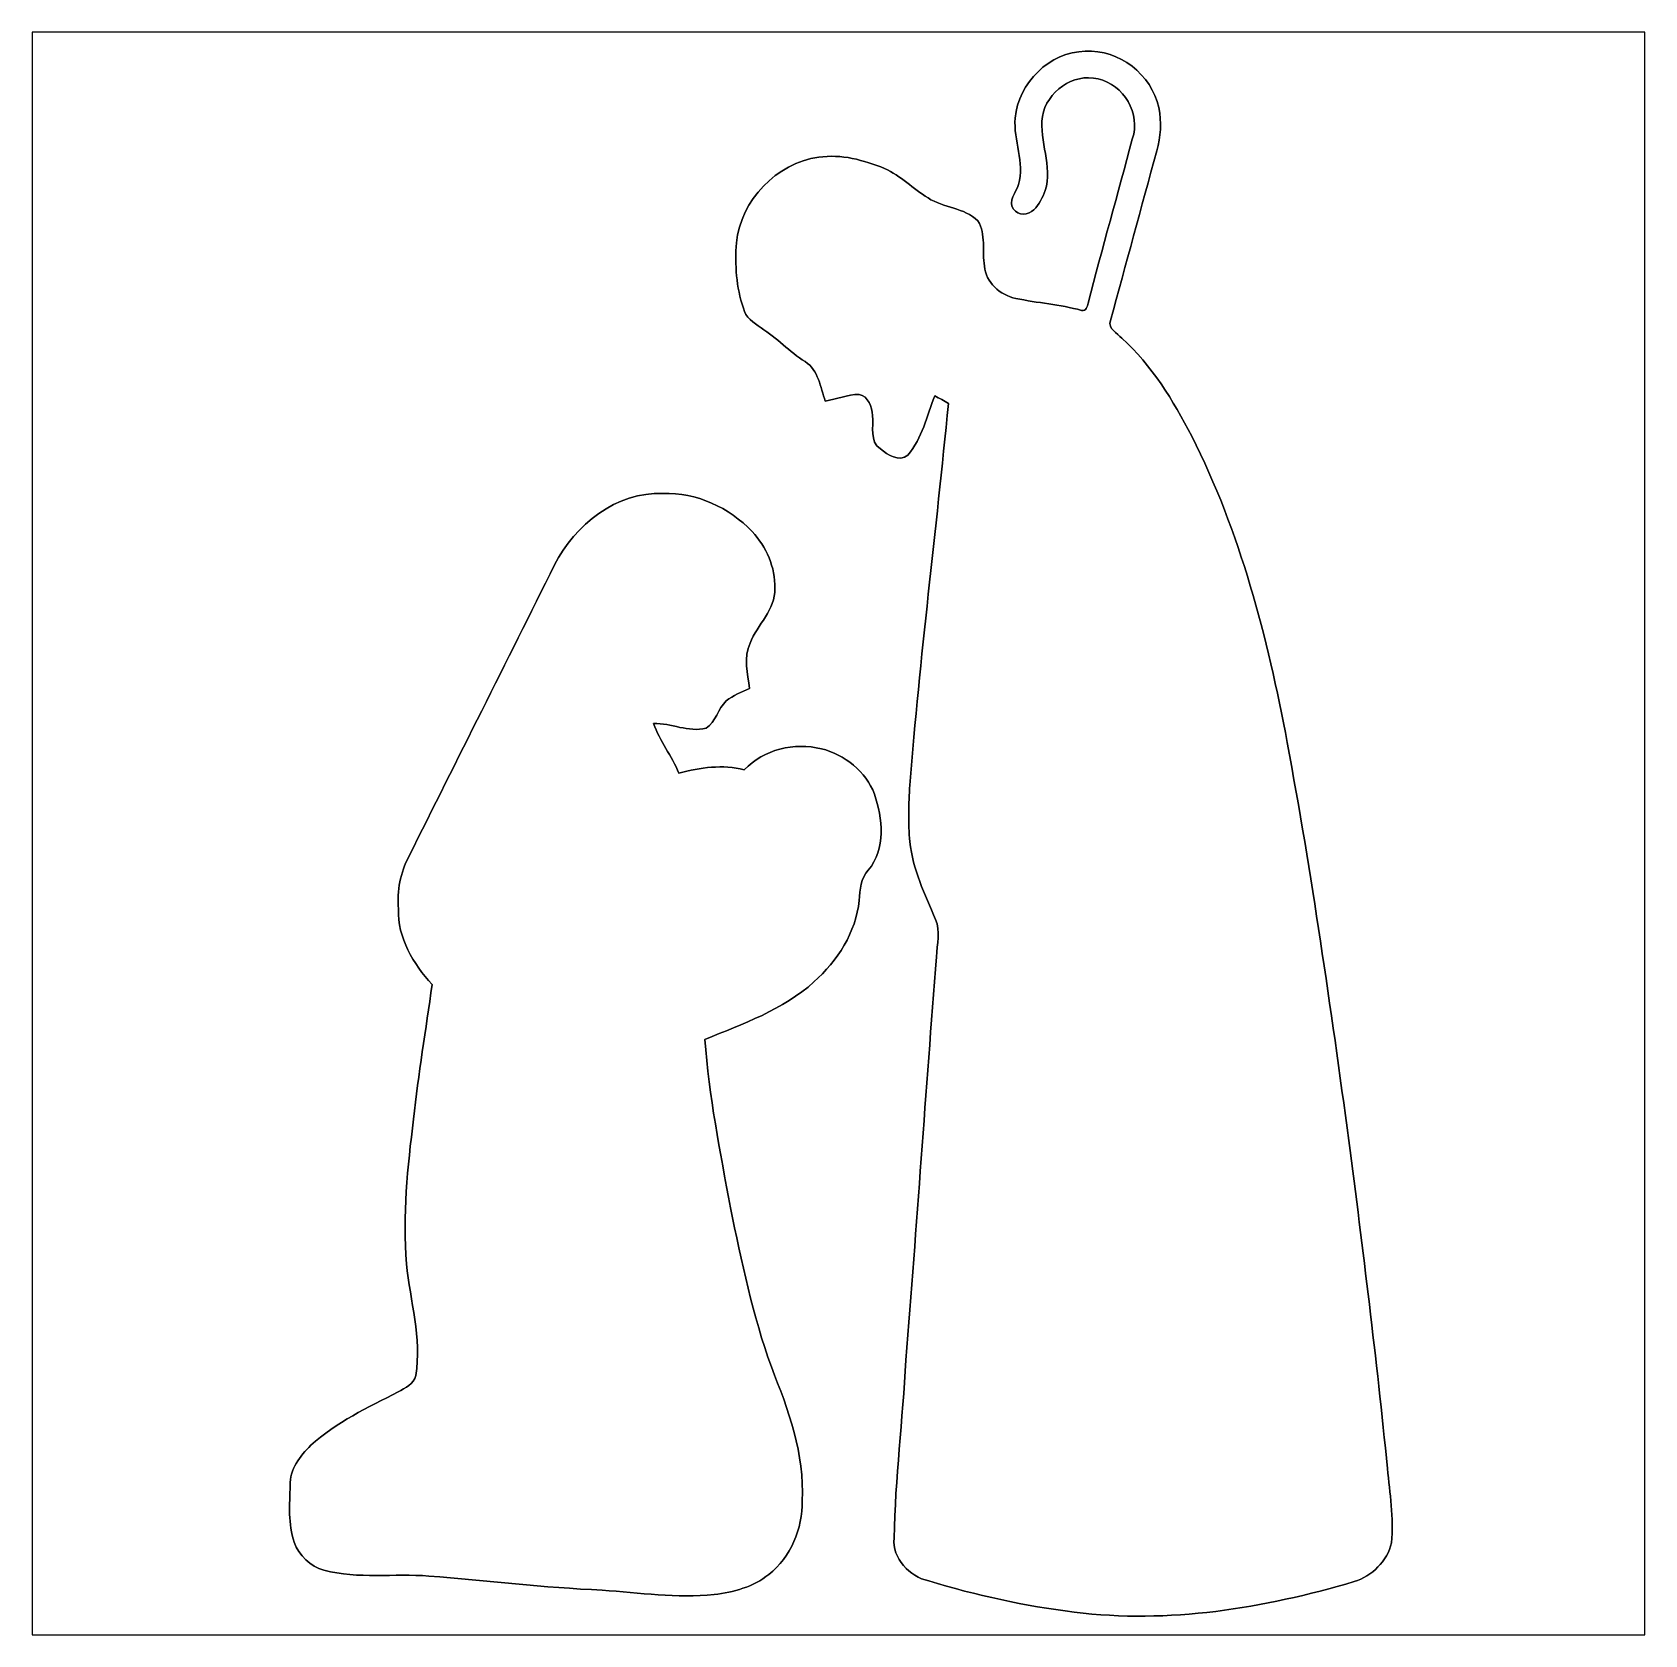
# Model space of a CAD drawing. Header units: centimetres. Extents: x -16.8 to 16.8, y -16.7 to 16.7.
import ezdxf

# ---------------------------------------------------------------- set-up
doc = ezdxf.new("R2010")
doc.units = ezdxf.units.CM
doc.header["$MEASUREMENT"] = 0
doc.layers.add('Layer 1', color=7, linetype='Continuous')

msp = doc.modelspace()

# ---------------------------------------------------------------- linework, layer by layer
at = {"layer": 'Layer 1', "color": 7}
for points, knots in [([(-16.77458, 16.66875), (-16.77458, 16.66875), (16.77458, 16.66875), (16.77458, 16.66875), (16.77458, 16.66875), (16.77458, 16.66875), (16.77458, -16.66875), (16.77458, -16.66875), (16.77458, -16.66875), (16.77458, -16.66875), (-16.77458, -16.66875), (-16.77458, -16.66875), (-16.77458, -16.66875), (-16.77458, -16.66875), (-16.77458, 16.66875), (-16.77458, 16.66875), (-16.77458, 16.66875), (-16.77458, 16.66875), (-16.77458, 16.66875), (-16.77458, 16.66875)], [0, 0, 0, 0, 0.16666667, 0.16666667, 0.16666667, 0.16666667, 0.33333333, 0.33333333, 0.33333333, 0.33333333, 0.5, 0.5, 0.5, 0.5, 0.66666667, 0.66666667, 0.66666667, 0.66666667, 1, 1, 1, 1]), ([(3.67524, 14.88405), (3.63679, 14.41873), (3.87844, 13.96153), (3.74474, 13.5001), (3.74474, 13.5001), (3.70064, 13.34206), (3.51296, 13.14909), (3.64067, 12.98998), (3.64067, 12.98998), (3.73027, 12.8457), (3.95323, 12.86192), (4.064, 12.97446), (4.064, 12.97446), (4.17301, 13.08629), (4.24427, 13.23022), (4.30036, 13.37451), (4.30036, 13.37451), (4.46123, 13.88498), (4.17089, 14.40004), (4.24145, 14.91615), (4.24145, 14.91615), (4.33282, 15.42979), (4.87962, 15.82632), (5.39997, 15.69861), (5.39997, 15.69861), (5.92808, 15.57972), (6.29814, 14.97259), (6.11293, 14.44766), (6.11293, 14.44766), (5.81201, 13.30889), (5.4864, 12.17577), (5.19571, 11.03454), (5.19571, 11.03454), (5.17349, 10.96821), (5.15161, 10.8518), (5.05566, 10.88355), (5.05566, 10.88355), (4.60657, 11.00455), (4.14161, 11.03806), (3.68723, 11.1312), (3.68723, 11.1312), (3.36691, 11.20175), (3.05823, 11.46387), (3.03495, 11.80571), (3.03495, 11.80571), (2.98662, 12.11545), (3.07234, 12.46434), (2.90195, 12.7448), (2.90195, 12.7448), (2.6162, 13.02561), (2.18652, 13.0108), (1.86231, 13.22282), (1.86231, 13.22282), (1.55504, 13.4172), (1.29081, 13.68037), (0.95885, 13.83524), (0.95885, 13.83524), (0.52705, 14.00775), (0.0575, 14.14145), (-0.41134, 14.06913), (-0.41134, 14.06913), (-1.2954, 13.94883), (-2.02777, 13.17307), (-2.12478, 12.29042), (-2.12478, 12.29042), (-2.15865, 11.83358), (-2.12654, 11.36509), (-1.97908, 10.9287), (-1.97908, 10.9287), (-1.9371, 10.73432), (-1.76601, 10.6232), (-1.61219, 10.52089), (-1.61219, 10.52089), (-1.28482, 10.31346), (-1.02482, 10.01783), (-0.69286, 9.81639), (-0.69286, 9.81639), (-0.41204, 9.63648), (-0.38065, 9.28264), (-0.27517, 8.99724), (-0.27517, 8.99724), (-0.03881, 9.03393), (0.18627, 9.13271), (0.42792, 9.13553), (0.42792, 9.13553), (0.62406, 9.09637), (0.69568, 8.87024), (0.71049, 8.69527), (0.71049, 8.69527), (0.73484, 8.46314), (0.63782, 8.15693), (0.87454, 8.00135), (0.87454, 8.00135), (1.02164, 7.87788), (1.26365, 7.71913), (1.4411, 7.87259), (1.4411, 7.87259), (1.74519, 8.21972), (1.8348, 8.6868), (2.00378, 9.10272), (2.00378, 9.10272), (2.10114, 9.05651), (2.19463, 9.00324), (2.28529, 8.94503), (2.28529, 8.94503), (2.03482, 6.29744), (1.69051, 3.65901), (1.48519, 1.00683), (1.48519, 1.00683), (1.45697, 0.61419), (1.44886, 0.21872), (1.48414, -0.17392), (1.48414, -0.17392), (1.54834, -0.74471), (1.79246, -1.26718), (2.02071, -1.78611), (2.02071, -1.78611), (2.12161, -2.03588), (2.05034, -2.30505), (2.04011, -2.56293), (2.04011, -2.56293), (1.81716, -5.3594), (1.62525, -8.15834), (1.40335, -10.95516), (1.40335, -10.95516), (1.33456, -12.18988), (1.18286, -13.42037), (1.15535, -14.65721), (1.15535, -14.65721), (1.11901, -15.08619), (1.47461, -15.45802), (1.87713, -15.54939), (1.87713, -15.54939), (2.86561, -15.84748), (3.87914, -16.07361), (4.90502, -16.19744), (4.90502, -16.19744), (6.86576, -16.44579), (8.85049, -16.11983), (10.73115, -15.56209), (10.73115, -15.56209), (11.10051, -15.44743), (11.41377, -15.13628), (11.50761, -14.75881), (11.50761, -14.75881), (11.55241, -14.24093), (11.47198, -13.72376), (11.42118, -13.20976), (11.42118, -13.20976), (11.1947, -10.92976), (10.91283, -8.6554), (10.61791, -6.38351), (10.61791, -6.38351), (10.24008, -3.61774), (9.84779, -0.85266), (9.33591, 1.8923), (9.33591, 1.8923), (8.93057, 4.08446), (8.35484, 6.26816), (7.35189, 8.26911), (7.35189, 8.26911), (6.95713, 9.00501), (6.52568, 9.74337), (5.89315, 10.30217), (5.89315, 10.30217), (5.80531, 10.40694), (5.59682, 10.50114), (5.65785, 10.67047), (5.65785, 10.67047), (5.98205, 11.84628), (6.30096, 13.02385), (6.62023, 14.20072), (6.62023, 14.20072), (6.70454, 14.49141), (6.72747, 14.80326), (6.66327, 15.1003), (6.66327, 15.1003), (6.51404, 15.78681), (5.84165, 16.31844), (5.13468, 16.27434), (5.13468, 16.27434), (4.39385, 16.26164), (3.74086, 15.61394), (3.67524, 14.88405), (3.67524, 14.88405), (3.67524, 14.88405), (3.67524, 14.88405), (3.67524, 14.88405)], [0, 0, 0, 0, 0.02083333, 0.02083333, 0.02083333, 0.02083333, 0.04166667, 0.04166667, 0.04166667, 0.04166667, 0.0625, 0.0625, 0.0625, 0.0625, 0.08333333, 0.08333333, 0.08333333, 0.08333333, 0.10416667, 0.10416667, 0.10416667, 0.10416667, 0.125, 0.125, 0.125, 0.125, 0.14583333, 0.14583333, 0.14583333, 0.14583333, 0.16666667, 0.16666667, 0.16666667, 0.16666667, 0.1875, 0.1875, 0.1875, 0.1875, 0.20833333, 0.20833333, 0.20833333, 0.20833333, 0.22916667, 0.22916667, 0.22916667, 0.22916667, 0.25, 0.25, 0.25, 0.25, 0.27083333, 0.27083333, 0.27083333, 0.27083333, 0.29166667, 0.29166667, 0.29166667, 0.29166667, 0.3125, 0.3125, 0.3125, 0.3125, 0.33333333, 0.33333333, 0.33333333, 0.33333333, 0.35416667, 0.35416667, 0.35416667, 0.35416667, 0.375, 0.375, 0.375, 0.375, 0.39583333, 0.39583333, 0.39583333, 0.39583333, 0.41666667, 0.41666667, 0.41666667, 0.41666667, 0.4375, 0.4375, 0.4375, 0.4375, 0.45833333, 0.45833333, 0.45833333, 0.45833333, 0.47916667, 0.47916667, 0.47916667, 0.47916667, 0.5, 0.5, 0.5, 0.5, 0.52083333, 0.52083333, 0.52083333, 0.52083333, 0.54166667, 0.54166667, 0.54166667, 0.54166667, 0.5625, 0.5625, 0.5625, 0.5625, 0.58333333, 0.58333333, 0.58333333, 0.58333333, 0.60416667, 0.60416667, 0.60416667, 0.60416667, 0.625, 0.625, 0.625, 0.625, 0.64583333, 0.64583333, 0.64583333, 0.64583333, 0.66666667, 0.66666667, 0.66666667, 0.66666667, 0.6875, 0.6875, 0.6875, 0.6875, 0.70833333, 0.70833333, 0.70833333, 0.70833333, 0.72916667, 0.72916667, 0.72916667, 0.72916667, 0.75, 0.75, 0.75, 0.75, 0.77083333, 0.77083333, 0.77083333, 0.77083333, 0.79166667, 0.79166667, 0.79166667, 0.79166667, 0.8125, 0.8125, 0.8125, 0.8125, 0.83333333, 0.83333333, 0.83333333, 0.83333333, 0.85416667, 0.85416667, 0.85416667, 0.85416667, 0.875, 0.875, 0.875, 0.875, 0.89583333, 0.89583333, 0.89583333, 0.89583333, 0.91666667, 0.91666667, 0.91666667, 0.91666667, 0.9375, 0.9375, 0.9375, 0.9375, 0.95833333, 0.95833333, 0.95833333, 0.95833333, 1, 1, 1, 1]), ([(-5.90726, 5.59047), (-6.91303, 3.56517), (-7.92974, 1.54517), (-8.93798, -0.47907), (-8.93798, -0.47907), (-9.11613, -0.81456), (-9.19092, -1.19133), (-9.15635, -1.57057), (-9.15635, -1.57057), (-9.17504, -2.17099), (-8.8452, -2.7111), (-8.45679, -3.1429), (-8.45679, -3.1429), (-8.58308, -4.07635), (-8.74254, -5.00556), (-8.84343, -5.94289), (-8.84343, -5.94289), (-8.96267, -6.94126), (-9.07344, -7.94808), (-8.98843, -8.95421), (-8.98843, -8.95421), (-8.91011, -9.72714), (-8.67198, -10.49408), (-8.79475, -11.27654), (-8.79475, -11.27654), (-8.83003, -11.45787), (-9.017, -11.53372), (-9.15952, -11.61732), (-9.15952, -11.61732), (-9.79311, -11.93941), (-10.44751, -12.24668), (-10.97986, -12.72787), (-10.97986, -12.72787), (-11.20316, -12.94941), (-11.41977, -13.23234), (-11.40919, -13.56431), (-11.40919, -13.56431), (-11.42012, -13.95695), (-11.45434, -14.36476), (-11.32593, -14.74399), (-11.32593, -14.74399), (-11.22468, -15.01916), (-10.99009, -15.24706), (-10.70575, -15.32608), (-10.70575, -15.32608), (-9.99208, -15.51411), (-9.24772, -15.39064), (-8.52064, -15.44779), (-8.52064, -15.44779), (-7.31979, -15.54797), (-6.12069, -15.6845), (-4.91666, -15.74236), (-4.91666, -15.74236), (-4.14091, -15.79174), (-3.36444, -15.91451), (-2.58621, -15.83408), (-2.58621, -15.83408), (-2.18475, -15.78363), (-1.76883, -15.67533), (-1.45062, -15.41286), (-1.45062, -15.41286), (-0.98743, -15.05585), (-0.74895, -14.4593), (-0.75671, -13.88251), (-0.75671, -13.88251), (-0.70062, -12.91096), (-1.04599, -11.98598), (-1.39665, -11.09839), (-1.39665, -11.09839), (-1.78188, -10.02277), (-2.01859, -8.90129), (-2.24755, -7.78404), (-2.24755, -7.78404), (-2.46309, -6.62376), (-2.69416, -5.461), (-2.78095, -4.28237), (-2.78095, -4.28237), (-1.98755, -3.96522), (-1.15958, -3.66571), (-0.51012, -3.08857), (-0.51012, -3.08857), (-0.02223, -2.64866), (0.36124, -2.05705), (0.4318, -1.39206), (0.4318, -1.39206), (0.44485, -1.16981), (0.45826, -0.93204), (0.62054, -0.76129), (0.62054, -0.76129), (0.98496, -0.32068), (0.92322, 0.31186), (0.74824, 0.81774), (0.74824, 0.81774), (0.56833, 1.29187), (0.12947, 1.64077), (-0.35666, 1.76354), (-0.35666, 1.76354), (-0.91934, 1.8983), (-1.5554, 1.75084), (-1.95968, 1.32539), (-1.95968, 1.32539), (-2.40841, 1.43757), (-2.87902, 1.37936), (-3.31858, 1.25377), (-3.31858, 1.25377), (-3.4671, 1.61431), (-3.7211, 1.92052), (-3.84951, 2.29059), (-3.84951, 2.29059), (-3.47909, 2.29764), (-3.12702, 2.09726), (-2.75625, 2.19146), (-2.75625, 2.19146), (-2.54741, 2.31458), (-2.51389, 2.60103), (-2.33504, 2.75731), (-2.33504, 2.75731), (-2.19004, 2.87302), (-2.01824, 2.94358), (-1.84891, 3.01554), (-1.84891, 3.01554), (-1.89195, 3.32458), (-1.97379, 3.66077), (-1.84044, 3.95993), (-1.84044, 3.95993), (-1.68839, 4.34869), (-1.30739, 4.65349), (-1.32715, 5.09905), (-1.32715, 5.09905), (-1.30881, 5.54002), (-1.50566, 5.96089), (-1.79564, 6.28297), (-1.79564, 6.28297), (-2.27506, 6.77968), (-2.9531, 7.10001), (-3.65125, 7.07425), (-3.65125, 7.07425), (-4.62598, 7.11235), (-5.48146, 6.42549), (-5.90726, 5.59047)], [0, 0, 0, 0, 0.02777778, 0.02777778, 0.02777778, 0.02777778, 0.05555556, 0.05555556, 0.05555556, 0.05555556, 0.08333333, 0.08333333, 0.08333333, 0.08333333, 0.11111111, 0.11111111, 0.11111111, 0.11111111, 0.13888889, 0.13888889, 0.13888889, 0.13888889, 0.16666667, 0.16666667, 0.16666667, 0.16666667, 0.19444444, 0.19444444, 0.19444444, 0.19444444, 0.22222222, 0.22222222, 0.22222222, 0.22222222, 0.25, 0.25, 0.25, 0.25, 0.27777778, 0.27777778, 0.27777778, 0.27777778, 0.30555556, 0.30555556, 0.30555556, 0.30555556, 0.33333333, 0.33333333, 0.33333333, 0.33333333, 0.36111111, 0.36111111, 0.36111111, 0.36111111, 0.38888889, 0.38888889, 0.38888889, 0.38888889, 0.41666667, 0.41666667, 0.41666667, 0.41666667, 0.44444444, 0.44444444, 0.44444444, 0.44444444, 0.47222222, 0.47222222, 0.47222222, 0.47222222, 0.5, 0.5, 0.5, 0.5, 0.52777778, 0.52777778, 0.52777778, 0.52777778, 0.55555556, 0.55555556, 0.55555556, 0.55555556, 0.58333333, 0.58333333, 0.58333333, 0.58333333, 0.61111111, 0.61111111, 0.61111111, 0.61111111, 0.63888889, 0.63888889, 0.63888889, 0.63888889, 0.66666667, 0.66666667, 0.66666667, 0.66666667, 0.69444444, 0.69444444, 0.69444444, 0.69444444, 0.72222222, 0.72222222, 0.72222222, 0.72222222, 0.75, 0.75, 0.75, 0.75, 0.77777778, 0.77777778, 0.77777778, 0.77777778, 0.80555556, 0.80555556, 0.80555556, 0.80555556, 0.83333333, 0.83333333, 0.83333333, 0.83333333, 0.86111111, 0.86111111, 0.86111111, 0.86111111, 0.88888889, 0.88888889, 0.88888889, 0.88888889, 0.91666667, 0.91666667, 0.91666667, 0.91666667, 0.94444444, 0.94444444, 0.94444444, 0.94444444, 1, 1, 1, 1])]:
    msp.add_open_spline(points, degree=3, knots=knots, dxfattribs=at)
at = {"layer": 'Layer 1'}
for points, knots in [([(3.67524, 14.88405), (3.74086, 15.61394), (4.39385, 16.26164), (5.13468, 16.27434), (5.13468, 16.27434), (5.84165, 16.31844), (6.51404, 15.78681), (6.66327, 15.1003), (6.66327, 15.1003), (6.72747, 14.80326), (6.70454, 14.49141), (6.62023, 14.20072), (6.62023, 14.20072), (6.30096, 13.02385), (5.98205, 11.84628), (5.65785, 10.67047), (5.65785, 10.67047), (5.59682, 10.50114), (5.80531, 10.40694), (5.89315, 10.30217), (5.89315, 10.30217), (6.52568, 9.74337), (6.95713, 9.00501), (7.35189, 8.26911), (7.35189, 8.26911), (8.35484, 6.26816), (8.93057, 4.08446), (9.33591, 1.8923), (9.33591, 1.8923), (9.84779, -0.85266), (10.24008, -3.61774), (10.61791, -6.38351), (10.61791, -6.38351), (10.91283, -8.6554), (11.1947, -10.92976), (11.42118, -13.20976), (11.42118, -13.20976), (11.47198, -13.72376), (11.55241, -14.24093), (11.50761, -14.75881), (11.50761, -14.75881), (11.41377, -15.13628), (11.10051, -15.44743), (10.73115, -15.56209), (10.73115, -15.56209), (8.85049, -16.11983), (6.86576, -16.44579), (4.90502, -16.19744), (4.90502, -16.19744), (3.87914, -16.07361), (2.86561, -15.84748), (1.87713, -15.54939), (1.87713, -15.54939), (1.47461, -15.45802), (1.11901, -15.08619), (1.15535, -14.65721), (1.15535, -14.65721), (1.18286, -13.42037), (1.33456, -12.18988), (1.40335, -10.95516), (1.40335, -10.95516), (1.62525, -8.15834), (1.81716, -5.3594), (2.04011, -2.56293), (2.04011, -2.56293), (2.05034, -2.30505), (2.12161, -2.03588), (2.02071, -1.78611), (2.02071, -1.78611), (1.79246, -1.26718), (1.54834, -0.74471), (1.48414, -0.17392), (1.48414, -0.17392), (1.44886, 0.21872), (1.45697, 0.61419), (1.48519, 1.00683), (1.48519, 1.00683), (1.69051, 3.65901), (2.03482, 6.29744), (2.28529, 8.94503), (2.28529, 8.94503), (2.19463, 9.00324), (2.10114, 9.05651), (2.00378, 9.10272), (2.00378, 9.10272), (1.8348, 8.6868), (1.74519, 8.21972), (1.4411, 7.87259), (1.4411, 7.87259), (1.26365, 7.71913), (1.02164, 7.87788), (0.87454, 8.00135), (0.87454, 8.00135), (0.63782, 8.15693), (0.73484, 8.46314), (0.71049, 8.69527), (0.71049, 8.69527), (0.69568, 8.87024), (0.62406, 9.09637), (0.42792, 9.13553), (0.42792, 9.13553), (0.18627, 9.13271), (-0.03881, 9.03393), (-0.27517, 8.99724), (-0.27517, 8.99724), (-0.38065, 9.28264), (-0.41204, 9.63648), (-0.69286, 9.81639), (-0.69286, 9.81639), (-1.02482, 10.01783), (-1.28482, 10.31346), (-1.61219, 10.52089), (-1.61219, 10.52089), (-1.76601, 10.6232), (-1.9371, 10.73432), (-1.97908, 10.9287), (-1.97908, 10.9287), (-2.12654, 11.36509), (-2.15865, 11.83358), (-2.12478, 12.29042), (-2.12478, 12.29042), (-2.02777, 13.17307), (-1.2954, 13.94883), (-0.41134, 14.06913), (-0.41134, 14.06913), (0.0575, 14.14145), (0.52705, 14.00775), (0.95885, 13.83524), (0.95885, 13.83524), (1.29081, 13.68037), (1.55504, 13.4172), (1.86231, 13.22282), (1.86231, 13.22282), (2.18652, 13.0108), (2.6162, 13.02561), (2.90195, 12.7448), (2.90195, 12.7448), (3.07234, 12.46434), (2.98662, 12.11545), (3.03495, 11.80571), (3.03495, 11.80571), (3.05823, 11.46387), (3.36691, 11.20175), (3.68723, 11.1312), (3.68723, 11.1312), (4.14161, 11.03806), (4.60657, 11.00455), (5.05566, 10.88355), (5.05566, 10.88355), (5.15161, 10.8518), (5.17349, 10.96821), (5.19571, 11.03454), (5.19571, 11.03454), (5.4864, 12.17577), (5.81201, 13.30889), (6.11293, 14.44766), (6.11293, 14.44766), (6.29814, 14.97259), (5.92808, 15.57972), (5.39997, 15.69861), (5.39997, 15.69861), (4.87962, 15.82632), (4.33282, 15.42979), (4.24145, 14.91615), (4.24145, 14.91615), (4.17089, 14.40004), (4.46123, 13.88498), (4.30036, 13.37451), (4.30036, 13.37451), (4.24427, 13.23022), (4.17301, 13.08629), (4.064, 12.97446), (4.064, 12.97446), (3.95323, 12.86192), (3.73027, 12.8457), (3.64067, 12.98998), (3.64067, 12.98998), (3.51296, 13.14909), (3.70064, 13.34206), (3.74474, 13.5001), (3.74474, 13.5001), (3.87844, 13.96153), (3.63679, 14.41873), (3.67524, 14.88405)], [0, 0, 0, 0, 0.0212766, 0.0212766, 0.0212766, 0.0212766, 0.04255319, 0.04255319, 0.04255319, 0.04255319, 0.06382979, 0.06382979, 0.06382979, 0.06382979, 0.08510638, 0.08510638, 0.08510638, 0.08510638, 0.10638298, 0.10638298, 0.10638298, 0.10638298, 0.12765957, 0.12765957, 0.12765957, 0.12765957, 0.14893617, 0.14893617, 0.14893617, 0.14893617, 0.17021277, 0.17021277, 0.17021277, 0.17021277, 0.19148936, 0.19148936, 0.19148936, 0.19148936, 0.21276596, 0.21276596, 0.21276596, 0.21276596, 0.23404255, 0.23404255, 0.23404255, 0.23404255, 0.25531915, 0.25531915, 0.25531915, 0.25531915, 0.27659574, 0.27659574, 0.27659574, 0.27659574, 0.29787234, 0.29787234, 0.29787234, 0.29787234, 0.31914894, 0.31914894, 0.31914894, 0.31914894, 0.34042553, 0.34042553, 0.34042553, 0.34042553, 0.36170213, 0.36170213, 0.36170213, 0.36170213, 0.38297872, 0.38297872, 0.38297872, 0.38297872, 0.40425532, 0.40425532, 0.40425532, 0.40425532, 0.42553191, 0.42553191, 0.42553191, 0.42553191, 0.44680851, 0.44680851, 0.44680851, 0.44680851, 0.46808511, 0.46808511, 0.46808511, 0.46808511, 0.4893617, 0.4893617, 0.4893617, 0.4893617, 0.5106383, 0.5106383, 0.5106383, 0.5106383, 0.53191489, 0.53191489, 0.53191489, 0.53191489, 0.55319149, 0.55319149, 0.55319149, 0.55319149, 0.57446809, 0.57446809, 0.57446809, 0.57446809, 0.59574468, 0.59574468, 0.59574468, 0.59574468, 0.61702128, 0.61702128, 0.61702128, 0.61702128, 0.63829787, 0.63829787, 0.63829787, 0.63829787, 0.65957447, 0.65957447, 0.65957447, 0.65957447, 0.68085106, 0.68085106, 0.68085106, 0.68085106, 0.70212766, 0.70212766, 0.70212766, 0.70212766, 0.72340426, 0.72340426, 0.72340426, 0.72340426, 0.74468085, 0.74468085, 0.74468085, 0.74468085, 0.76595745, 0.76595745, 0.76595745, 0.76595745, 0.78723404, 0.78723404, 0.78723404, 0.78723404, 0.80851064, 0.80851064, 0.80851064, 0.80851064, 0.82978723, 0.82978723, 0.82978723, 0.82978723, 0.85106383, 0.85106383, 0.85106383, 0.85106383, 0.87234043, 0.87234043, 0.87234043, 0.87234043, 0.89361702, 0.89361702, 0.89361702, 0.89361702, 0.91489362, 0.91489362, 0.91489362, 0.91489362, 0.93617021, 0.93617021, 0.93617021, 0.93617021, 0.95744681, 0.95744681, 0.95744681, 0.95744681, 1, 1, 1, 1]), ([(-5.90726, 5.59047), (-5.48146, 6.42549), (-4.62598, 7.11235), (-3.65125, 7.07425), (-3.65125, 7.07425), (-2.9531, 7.10001), (-2.27506, 6.77968), (-1.79564, 6.28297), (-1.79564, 6.28297), (-1.50566, 5.96089), (-1.30881, 5.54002), (-1.32715, 5.09905), (-1.32715, 5.09905), (-1.30739, 4.65349), (-1.68839, 4.34869), (-1.84044, 3.95993), (-1.84044, 3.95993), (-1.97379, 3.66077), (-1.89195, 3.32458), (-1.84891, 3.01554), (-1.84891, 3.01554), (-2.01824, 2.94358), (-2.19004, 2.87302), (-2.33504, 2.75731), (-2.33504, 2.75731), (-2.51389, 2.60103), (-2.54741, 2.31458), (-2.75625, 2.19146), (-2.75625, 2.19146), (-3.12702, 2.09726), (-3.47909, 2.29764), (-3.84951, 2.29059), (-3.84951, 2.29059), (-3.7211, 1.92052), (-3.4671, 1.61431), (-3.31858, 1.25377), (-3.31858, 1.25377), (-2.87902, 1.37936), (-2.40841, 1.43757), (-1.95968, 1.32539), (-1.95968, 1.32539), (-1.5554, 1.75084), (-0.91934, 1.8983), (-0.35666, 1.76354), (-0.35666, 1.76354), (0.12947, 1.64077), (0.56833, 1.29187), (0.74824, 0.81774), (0.74824, 0.81774), (0.92322, 0.31186), (0.98496, -0.32068), (0.62054, -0.76129), (0.62054, -0.76129), (0.45826, -0.93204), (0.44485, -1.16981), (0.4318, -1.39206), (0.4318, -1.39206), (0.36124, -2.05705), (-0.02223, -2.64866), (-0.51012, -3.08857), (-0.51012, -3.08857), (-1.15958, -3.66571), (-1.98755, -3.96522), (-2.78095, -4.28237), (-2.78095, -4.28237), (-2.69416, -5.461), (-2.46309, -6.62376), (-2.24755, -7.78404), (-2.24755, -7.78404), (-2.01859, -8.90129), (-1.78188, -10.02277), (-1.39665, -11.09839), (-1.39665, -11.09839), (-1.04599, -11.98598), (-0.70062, -12.91096), (-0.75671, -13.88251), (-0.75671, -13.88251), (-0.74895, -14.4593), (-0.98743, -15.05585), (-1.45062, -15.41286), (-1.45062, -15.41286), (-1.76883, -15.67533), (-2.18475, -15.78363), (-2.58621, -15.83408), (-2.58621, -15.83408), (-3.36444, -15.91451), (-4.14091, -15.79174), (-4.91666, -15.74236), (-4.91666, -15.74236), (-6.12069, -15.6845), (-7.31979, -15.54797), (-8.52064, -15.44779), (-8.52064, -15.44779), (-9.24772, -15.39064), (-9.99208, -15.51411), (-10.70575, -15.32608), (-10.70575, -15.32608), (-10.99009, -15.24706), (-11.22468, -15.01916), (-11.32593, -14.74399), (-11.32593, -14.74399), (-11.45434, -14.36476), (-11.42012, -13.95695), (-11.40919, -13.56431), (-11.40919, -13.56431), (-11.41977, -13.23234), (-11.20316, -12.94941), (-10.97986, -12.72787), (-10.97986, -12.72787), (-10.44751, -12.24668), (-9.79311, -11.93941), (-9.15952, -11.61732), (-9.15952, -11.61732), (-9.017, -11.53372), (-8.83003, -11.45787), (-8.79475, -11.27654), (-8.79475, -11.27654), (-8.67198, -10.49408), (-8.91011, -9.72714), (-8.98843, -8.95421), (-8.98843, -8.95421), (-9.07344, -7.94808), (-8.96267, -6.94126), (-8.84343, -5.94289), (-8.84343, -5.94289), (-8.74254, -5.00556), (-8.58308, -4.07635), (-8.45679, -3.1429), (-8.45679, -3.1429), (-8.8452, -2.7111), (-9.17504, -2.17099), (-9.15635, -1.57057), (-9.15635, -1.57057), (-9.19092, -1.19133), (-9.11613, -0.81456), (-8.93798, -0.47907), (-8.93798, -0.47907), (-7.92974, 1.54517), (-6.91303, 3.56517), (-5.90726, 5.59047)], [0, 0, 0, 0, 0.02777778, 0.02777778, 0.02777778, 0.02777778, 0.05555556, 0.05555556, 0.05555556, 0.05555556, 0.08333333, 0.08333333, 0.08333333, 0.08333333, 0.11111111, 0.11111111, 0.11111111, 0.11111111, 0.13888889, 0.13888889, 0.13888889, 0.13888889, 0.16666667, 0.16666667, 0.16666667, 0.16666667, 0.19444444, 0.19444444, 0.19444444, 0.19444444, 0.22222222, 0.22222222, 0.22222222, 0.22222222, 0.25, 0.25, 0.25, 0.25, 0.27777778, 0.27777778, 0.27777778, 0.27777778, 0.30555556, 0.30555556, 0.30555556, 0.30555556, 0.33333333, 0.33333333, 0.33333333, 0.33333333, 0.36111111, 0.36111111, 0.36111111, 0.36111111, 0.38888889, 0.38888889, 0.38888889, 0.38888889, 0.41666667, 0.41666667, 0.41666667, 0.41666667, 0.44444444, 0.44444444, 0.44444444, 0.44444444, 0.47222222, 0.47222222, 0.47222222, 0.47222222, 0.5, 0.5, 0.5, 0.5, 0.52777778, 0.52777778, 0.52777778, 0.52777778, 0.55555556, 0.55555556, 0.55555556, 0.55555556, 0.58333333, 0.58333333, 0.58333333, 0.58333333, 0.61111111, 0.61111111, 0.61111111, 0.61111111, 0.63888889, 0.63888889, 0.63888889, 0.63888889, 0.66666667, 0.66666667, 0.66666667, 0.66666667, 0.69444444, 0.69444444, 0.69444444, 0.69444444, 0.72222222, 0.72222222, 0.72222222, 0.72222222, 0.75, 0.75, 0.75, 0.75, 0.77777778, 0.77777778, 0.77777778, 0.77777778, 0.80555556, 0.80555556, 0.80555556, 0.80555556, 0.83333333, 0.83333333, 0.83333333, 0.83333333, 0.86111111, 0.86111111, 0.86111111, 0.86111111, 0.88888889, 0.88888889, 0.88888889, 0.88888889, 0.91666667, 0.91666667, 0.91666667, 0.91666667, 0.94444444, 0.94444444, 0.94444444, 0.94444444, 1, 1, 1, 1])]:
    msp.add_open_spline(points, degree=3, knots=knots, dxfattribs=at)

doc.saveas('drawing.dxf')
